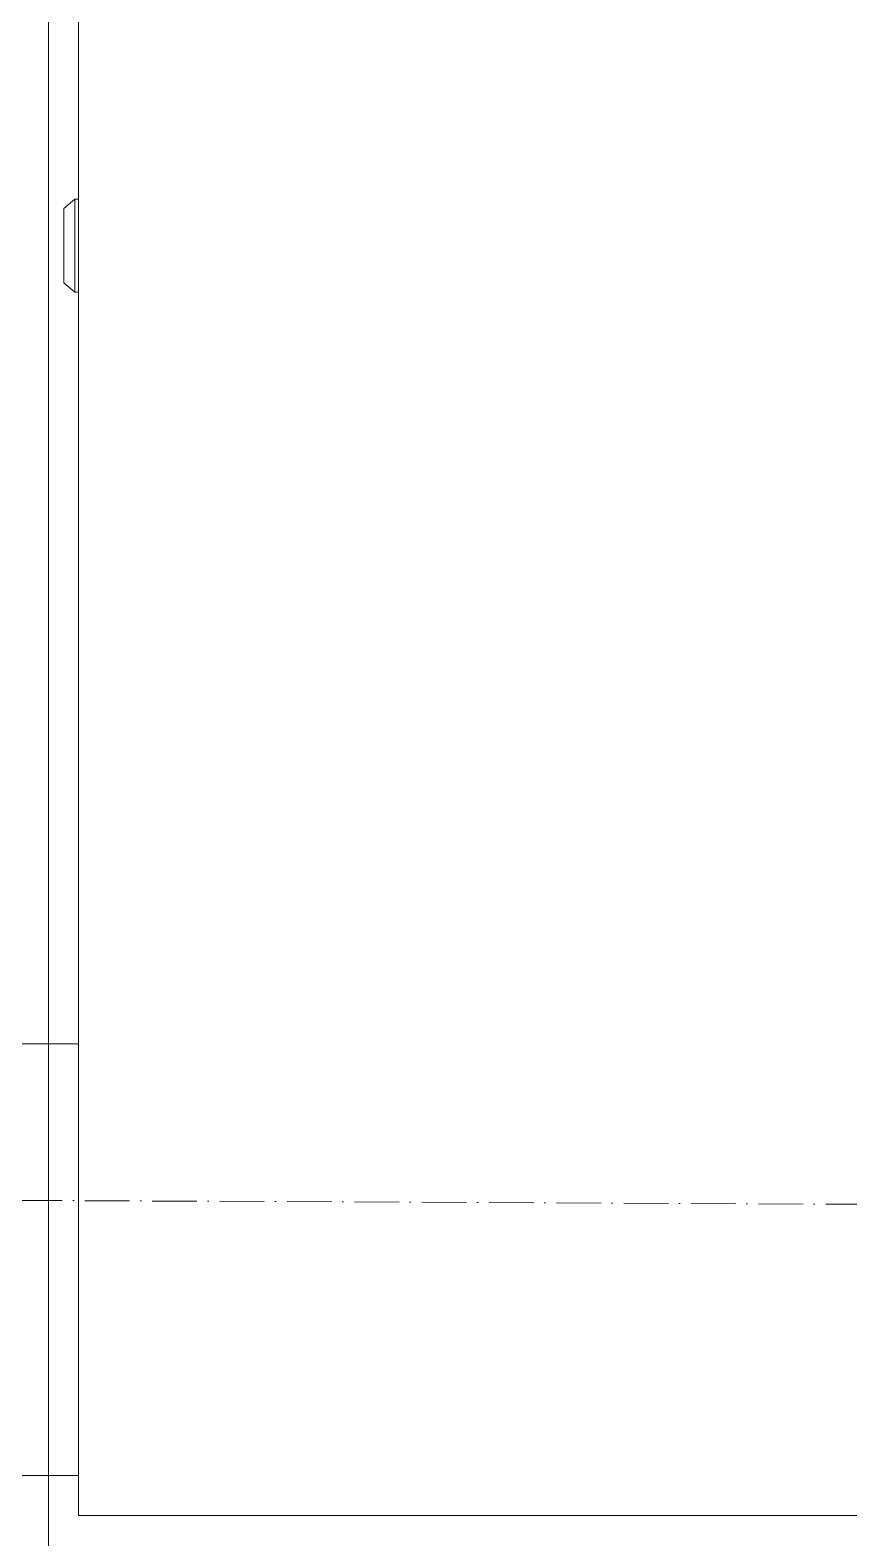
# Model space of a CAD drawing. Header units: millimetres. Extents: x -159872 to 386485, y -250577 to 158966.
# Drawn here: x 158623.2 to 158843.2, y 8843.1 to 9248.2 of the extents above; entities that cross this region are included whole.
import ezdxf

# ---------------------------------------------------------------- set-up
doc = ezdxf.new("R2010")
doc.units = ezdxf.units.MM
doc.linetypes.add('ACAD_ISO10W100', pattern=[18, 12, -3, 0, -3])
doc.layers.add('LDS-equipment-kitchen equipment', color=3, linetype='Continuous', lineweight=13)
doc.layers.add('LDS-struct-extg-ceiling beams', color=252, linetype='ACAD_ISO10W100', lineweight=9)

# ---------------------------------------------------------------- blocks, each defined once
blk = doc.blocks.new('Group-344')
at = {"layer": 'LDS-equipment-kitchen equipment'}
for points in [[(97962.69, 45306.62, 0), (97962.69, 45989.02, 0)], [(97961.69, 45660.32, 0), (97958.69, 45657.82, 0)], [(97961.69, 45635.32, 0), (97961.69, 45660.32, 0)], [(97962.69, 45660.32, 0), (97961.69, 45660.32, 0)], [(97958.69, 45637.82, 0), (97958.69, 45657.82, 0)], [(97961.69, 45635.32, 0), (97958.69, 45637.82, 0)], [(97962.69, 45635.32, 0), (97961.69, 45635.32, 0)], [(97962.69, 45433.32, 0), (97944.69, 45433.32, 0)], [(97962.69, 45317.32, 0), (97944.69, 45317.32, 0)], [(98712.69, 45306.62, 0), (97962.69, 45306.62, 0)]]:
    blk.add_polyline3d(points, dxfattribs=at)
blk = doc.blocks.new('Group-347')
at = {"layer": 'LDS-equipment-kitchen equipment', "flags": 128}
blk.add_lwpolyline([(98954.63, 46079.75), (97954.62, 46079.75), (97954.62, 44079.75), (98954.63, 44079.75), (98954.63, 46079.75)], dxfattribs=at)
blk = doc.blocks.new('Group-410')
at = {"layer": 'LDS-equipment-kitchen equipment'}
for name in ['Group-347', 'Group-344']:
    blk.add_blockref(name, (0, 0), dxfattribs=at)

msp = doc.modelspace()

# ---------------------------------------------------------------- linework, layer by layer
at = {"layer": 'LDS-struct-extg-ceiling beams'}
msp.add_line((154221.54666, 8954.05329), (159637.17046, 8929.05329), dxfattribs=at)

# ---------------------------------------------------------------- block references
at = {"layer": 'LDS-equipment-kitchen equipment', "color": 7}
msp.add_blockref('Group-410', (60673.51323, -36457.51522), dxfattribs=at)

doc.saveas('drawing.dxf')
